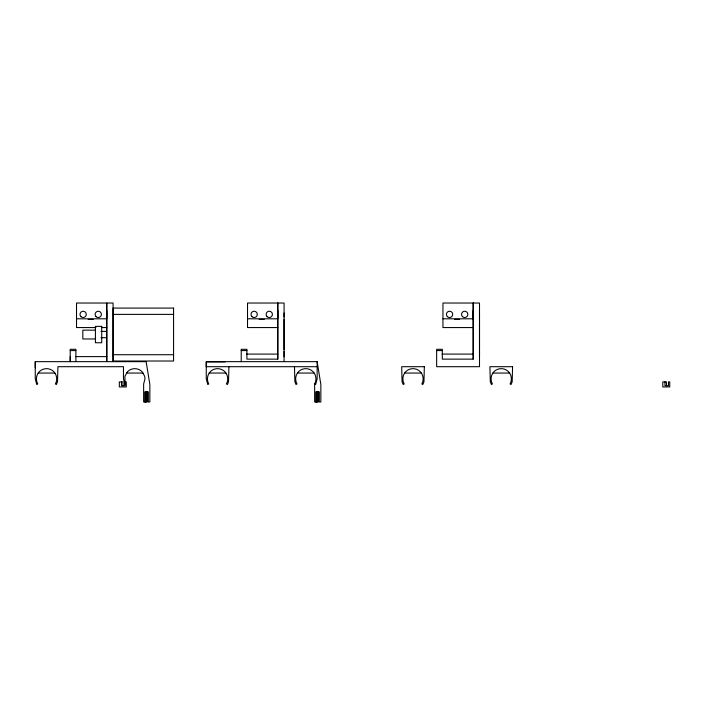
<?xml version="1.0" encoding="UTF-8"?>
<svg xmlns="http://www.w3.org/2000/svg" width="705" height="705" viewBox="0 0 705 705"><rect width="100%" height="100%" fill="white"/><g stroke="black" fill="none" stroke-linecap="round" stroke-linejoin="round"><path stroke-width="1.06" d="M144.798 401.973L144.798 391.892L148.332 391.892L148.332 401.973L149.848 401.973L149.848 384.516L146.138 361.656L35.25 361.656L35.25 378.849L36.766 384.516L37.753 383.952C35.523 380.03 36.149 374.84 39.348 371.632A10.214 10.214 0 0 1 53.783 371.632C56.955 374.84 57.643 380.03 55.413 383.952L56.391 384.516L57.519 381.784L57.907 366.697L123.472 366.697L123.472 378.849L124.996 384.516M70.218 356.615L70.218 361.656L70.218 349.301L75.893 349.301L75.893 361.656M113.073 361.656L113.073 303.027L76.519 303.027L76.519 327.561L95.968 327.561M228.913 366.697L228.535 381.784L227.398 384.516L226.42 383.952C228.649 380.03 227.962 374.84 224.789 371.632A10.214 10.214 0 0 0 210.354 371.632C207.164 374.84 206.53 380.03 208.759 383.952L207.772 384.516L206.257 378.849L206.257 361.656L317.144 361.656L320.854 384.516L320.854 401.973L319.339 401.973L319.339 391.892L315.814 391.892L315.814 401.973M241.225 361.656L241.225 349.301L246.9 349.301L246.9 359.136L277.779 359.136L277.779 303.035L277.779 318.801L247.525 318.801M284.08 361.656L284.08 303.027L247.525 303.027L247.525 327.561L277.779 327.561M317.144 361.656L317.144 378.849L315.629 384.516L314.642 383.952C316.871 380.03 316.192 374.84 313.02 371.632A10.214 10.214 0 0 0 298.576 371.632C295.386 374.84 294.761 380.03 296.981 383.952L296.003 384.516L294.866 381.784L294.487 366.697M473.205 327.561L442.951 327.561L442.951 303.027L479.506 303.027L479.506 366.697L436.651 366.697L436.651 349.301L442.326 349.301L442.326 359.136L473.205 359.136L473.205 303.035L473.205 318.801L442.951 318.801M113.073 314.386L173.571 314.386M76.519 318.801L106.772 318.801L106.763 303.035L106.772 361.656L106.772 310.605M88.169 319.427L93.21 319.427M259.176 319.427L264.225 319.427M454.61 319.427L459.651 319.427M101.37 327.561L106.772 327.561M95.422 330.151L82.82 330.151L82.82 338.973L95.422 338.973M100.956 331.403L106.288 331.403M100.956 337.704L106.288 337.704M70.218 350.561L75.893 350.561M241.225 350.561L246.9 350.561M436.651 350.561L442.326 350.561M246.6 354.095L277.779 354.095M442.026 354.095L473.205 354.095M113.073 354.721L173.571 354.721M75.594 356.615L106.772 356.615M225.159 361.903L206.257 361.903L206.257 366.441M206.257 366.697L317.144 366.697M38.255 373.051L54.875 373.051M126.486 373.051L143.097 373.051M209.262 373.051L225.882 373.051M297.492 373.051L314.113 373.051M404.688 373.051L421.308 373.051M492.918 373.051L509.539 373.051M124.952 381.493L124.926 376.214L127.57 371.632A10.214 10.214 0 0 1 142.013 371.632L144.657 376.214L145.001 378.867L143.635 383.952L143.635 401.973L147.319 401.973L147.319 391.892M666.472 385.679L666.472 381.89L662.788 381.89L662.788 386.939L669.75 386.939L669.75 381.89L668.49 381.89L668.49 385.679L664.965 385.679L664.965 381.89M479.506 313.002L479.506 317.038M479.506 319.427L479.506 349.68M479.506 351.442L479.506 356.739M473.205 310.605L473.205 359.136M318.334 391.892L318.334 401.973L314.642 401.973L314.642 383.952M316.994 391.892L316.994 401.973M316.818 391.892L316.818 401.973M284.08 313.002L284.08 317.038M284.08 319.427L284.08 349.68M284.08 351.442L284.08 356.739M277.779 310.605L277.779 359.136M145.988 391.892L145.988 401.973M145.812 391.892L145.812 401.973M123.022 385.679L123.022 381.89L119.33 381.89L119.33 386.939L126.301 386.939L126.301 381.89L125.041 381.89L125.041 385.679L121.507 385.679L121.507 381.89M35.25 361.656L35.25 367.895M424.339 366.697L423.961 381.784L422.824 384.516L421.846 383.952C424.075 380.03 423.388 374.84 420.215 371.632A10.214 10.214 0 0 0 405.78 371.632C402.59 374.84 401.956 380.03 404.185 383.952L403.198 384.516L402.07 381.784L401.683 366.697L424.339 366.697M512.57 366.697L512.183 381.784L511.054 384.516L510.067 383.952C512.306 380.03 511.618 374.84 508.446 371.632A10.214 10.214 0 0 0 494.002 371.632C490.812 374.84 490.187 380.03 492.407 383.952L491.429 384.516L490.301 381.784L489.913 366.697L512.57 366.697M173.571 308.085L113.073 308.085L113.073 361.022L173.571 361.022L173.571 308.085M101.731 326.371L95.422 326.371L95.422 342.753L101.731 342.753L101.731 326.371M80.908 316.615A3.155 3.155 0 0 0 86.177 315.205A3.155 3.155 0 0 0 82.318 311.346A3.155 3.155 0 0 0 80.908 316.615M96.03 316.615A3.155 3.155 0 0 0 101.308 315.205A3.155 3.155 0 0 0 97.449 311.346A3.155 3.155 0 0 0 96.03 316.615M251.914 316.615A3.155 3.155 0 0 0 257.193 315.205A3.155 3.155 0 0 0 253.333 311.346A3.155 3.155 0 0 0 251.914 316.615M267.045 316.615A3.155 3.155 0 0 0 272.315 315.205A3.155 3.155 0 0 0 268.455 311.346A3.155 3.155 0 0 0 267.045 316.615M447.34 316.615A3.155 3.155 0 0 0 452.619 315.205A3.155 3.155 0 0 0 448.759 311.346A3.155 3.155 0 0 0 447.34 316.615M462.471 316.615A3.155 3.155 0 0 0 467.741 315.205A3.155 3.155 0 0 0 463.881 311.346A3.155 3.155 0 0 0 462.471 316.615"/></g></svg>
